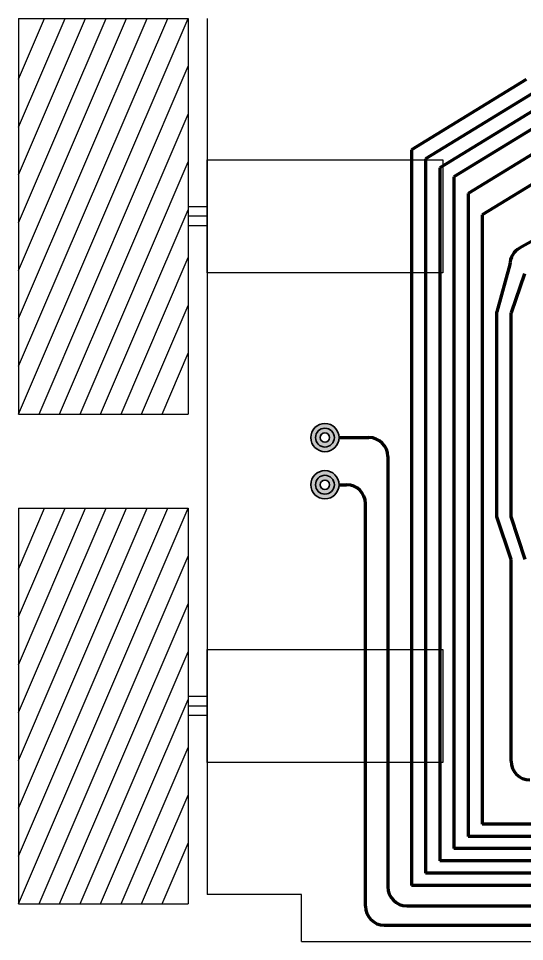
# Model space of a CAD drawing. Header units: millimetres. Extents: x 354 to 1075, y 97 to 298.
# Drawn here: x 915 to 968.6, y 96.8 to 194.8 of the extents above; entities that cross this region are included whole.
import ezdxf

# ---------------------------------------------------------------- set-up
doc = ezdxf.new("R2010")
doc.units = ezdxf.units.MM
doc.layers.add('motores', color=160, linetype='Continuous')
doc.layers.add('ruedas', color=160, linetype='Continuous')
doc.layers.add('ribetes', color=12, linetype='Continuous', lineweight=100)
doc.layers.add('TALADRO', color=210, linetype='Continuous', lineweight=35)

msp = doc.modelspace()

# ---------------------------------------------------------------- hatches: boundary and pattern name
at = {"layer": 'TALADRO'}
h = msp.add_hatch(color=256, dxfattribs=at)
h.dxf.hatch_style = 1
h.paths.add_polyline_path([(946.462, 150.349, -0.414214), (947.462, 151.349), (947.462, 151.849, 0.414214), (945.962, 150.349, 1), (948.962, 150.349, 0.414214), (947.462, 151.849), (947.462, 151.349, -0.414214), (948.462, 150.349, -1)])
h.paths.add_polyline_path([(948.462, 145.349, -1), (946.462, 145.349), (945.962, 145.349, 1), (948.962, 145.349, 1), (945.962, 145.349), (946.462, 145.349, -1)])
h = msp.add_hatch(color=256, dxfattribs=at)
h.dxf.hatch_style = 1
h.paths.add_polyline_path([(948.462, 150.349, 1), (946.462, 150.349, 1)])
h.paths.add_polyline_path([(947.962, 150.349, 1), (946.962, 150.349, 1)], flags=16)
h.paths.add_polyline_path([(948.462, 145.349, 1), (946.462, 145.349, 1)])
h.paths.add_polyline_path([(947.962, 145.349, 1), (946.962, 145.349, 1)], flags=16)

# ---------------------------------------------------------------- linework, layer by layer
for p, q in [((934.962, 194.849), (934.962, 136.849)), ((934.962, 174.849), (932.962, 174.849)), ((934.962, 173.849), (932.962, 173.849)), ((934.962, 172.849), (932.962, 172.849)), ((934.962, 136.849), (934.962, 101.849)), ((934.962, 122.849), (932.962, 122.849)), ((934.962, 121.849), (932.962, 121.849)), ((934.962, 120.849), (932.962, 120.849)), ((944.962, 101.849), (934.962, 101.849)), ((944.962, 96.849), (944.962, 101.849)), ((944.962, 96.849), (1044.962, 96.849))]:
    msp.add_line(p, q)
at = {"layer": 'motores'}
for p, q in [((934.962, 167.849), (934.962, 179.849)), ((934.962, 179.849), (959.962, 179.849)), ((959.962, 179.849), (959.962, 167.849)), ((959.962, 167.849), (934.962, 167.849)), ((934.962, 115.849), (934.962, 127.849)), ((934.962, 127.849), (959.962, 127.849)), ((959.962, 127.849), (959.962, 115.849)), ((959.962, 115.849), (934.962, 115.849))]:
    msp.add_line(p, q, dxfattribs=at)
at = {"layer": 'ribetes'}
for p, q in [((968.809, 188.383), (956.644, 180.916)), ((971.309, 188.038), (958.144, 179.958)), ((973.809, 187.694), (959.644, 178.999)), ((976.309, 187.349), (961.144, 178.041)), ((978.809, 186.185), (962.644, 176.264)), ((981.309, 184.549), (964.144, 174.013)), ((956.644, 180.916), (956.644, 102.812)), ((958.144, 179.958), (958.144, 104.112)), ((959.644, 178.999), (959.644, 105.412)), ((961.144, 178.041), (961.144, 106.712)), ((962.644, 176.264), (962.644, 108.012)), ((964.144, 174.013), (964.144, 109.312)), ((973.49, 173.485), (968.103, 170.466)), ((967.08, 168.722), (965.708, 163.694)), ((968.628, 167.726), (967.208, 163.597)), ((965.708, 141.922), (965.708, 163.694)), ((967.208, 141.922), (967.208, 163.597)), ((967.208, 137.422), (965.708, 141.922)), ((968.708, 137.422), (967.208, 141.922)), ((967.208, 116), (967.208, 137.422)), ((987.462, 109.312), (964.144, 109.312)), ((1002.462, 108.012), (962.644, 108.012)), ((1007.462, 106.712), (961.144, 106.712)), ((1009.962, 105.412), (959.644, 105.412)), ((1014.617, 104.112), (958.144, 104.112)), ((987.462, 102.812), (956.644, 102.812))]:
    msp.add_line(p, q, dxfattribs=at)
at = {"layer": 'ribetes', "lineweight": 158}
for p, q in [((948.962, 150.349), (950.147, 150.349)), ((950.147, 150.349), (952.133, 150.349)), ((954.133, 148.349), (954.133, 102.642)), ((948.962, 145.349), (949.761, 145.349)), ((951.761, 100.587), (951.761, 143.349)), ((956.133, 100.642), (1019.259, 100.642)), ((953.761, 98.587), (1023.099, 98.587))]:
    msp.add_line(p, q, dxfattribs=at)
at = {"layer": 'ribetes'}
for centre, start, end in [((969.08, 168.722), 119.26158, 180), ((969.208, 116), 180, 270)]:
    msp.add_arc(centre, 2, start, end, dxfattribs=at)
at = {"layer": 'ribetes', "lineweight": 158}
for centre, start, end in [((952.133, 148.349), 0, 90), ((949.761, 143.349), 0, 90), ((956.133, 102.642), 180, 270), ((953.761, 100.587), 180, 270)]:
    msp.add_arc(centre, 2, start, end, dxfattribs=at)
at = {"layer": 'ruedas'}
for p, q in [((914.962, 194.849), (932.962, 194.849)), ((914.962, 194.849), (914.962, 152.849)), ((914.962, 152.849), (932.962, 194.849)), ((914.962, 157.926), (930.786, 194.849)), ((914.962, 163.004), (928.61, 194.849)), ((914.962, 168.081), (926.434, 194.849)), ((914.962, 173.158), (924.258, 194.849)), ((914.962, 178.235), (922.082, 194.849)), ((914.962, 183.312), (919.906, 194.849)), ((914.962, 188.39), (917.73, 194.849)), ((932.962, 194.849), (932.962, 152.849)), ((917.138, 152.849), (932.962, 189.772)), ((919.314, 152.849), (932.962, 184.695)), ((921.49, 152.849), (932.962, 179.618)), ((923.666, 152.849), (932.962, 174.541)), ((925.842, 152.849), (932.962, 169.463)), ((928.017, 152.849), (932.962, 164.386)), ((930.193, 152.849), (932.962, 159.309)), ((914.962, 152.849), (932.962, 152.849)), ((914.962, 142.849), (932.962, 142.849)), ((914.962, 142.849), (914.962, 100.849)), ((914.962, 100.849), (932.962, 142.849)), ((914.962, 105.926), (930.786, 142.849)), ((914.962, 111.004), (928.61, 142.849)), ((914.962, 116.081), (926.434, 142.849)), ((914.962, 121.158), (924.258, 142.849)), ((914.962, 126.235), (922.082, 142.849)), ((914.962, 131.312), (919.906, 142.849)), ((914.962, 136.39), (917.73, 142.849)), ((932.962, 142.849), (932.962, 100.849)), ((917.138, 100.849), (932.962, 137.772)), ((919.314, 100.849), (932.962, 132.695)), ((921.49, 100.849), (932.962, 127.618)), ((923.666, 100.849), (932.962, 122.541)), ((925.842, 100.849), (932.962, 117.463)), ((928.017, 100.849), (932.962, 112.386)), ((930.193, 100.849), (932.962, 107.309)), ((914.962, 100.849), (932.962, 100.849))]:
    msp.add_line(p, q, dxfattribs=at)
at = {"layer": 'TALADRO'}
for centre, radius in [((947.462, 150.349), 1.5), ((947.462, 150.349), 1), ((947.462, 150.349), 0.5), ((947.462, 145.349), 1.5), ((947.462, 145.349), 1), ((947.462, 145.349), 0.5)]:
    msp.add_circle(centre, radius, dxfattribs=at)

doc.saveas('drawing.dxf')
